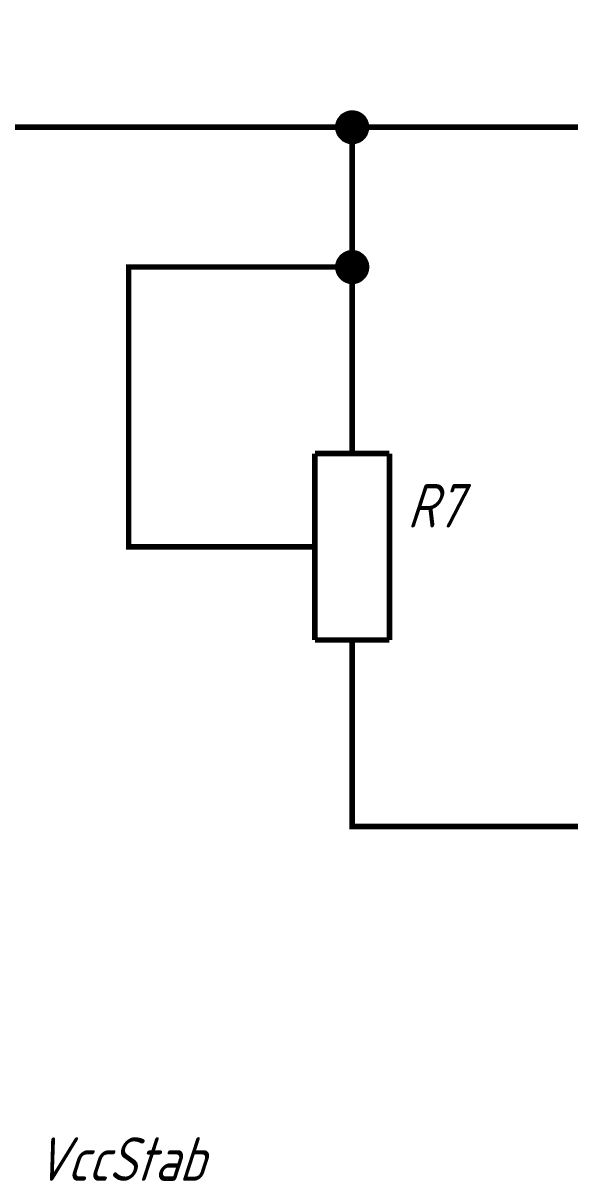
# Model space of a CAD drawing. Header units: millimetres. Extents: x 0 to 420, y 0 to 297.
# Drawn here: x 209.3 to 238.7, y 103.5 to 165.6 of the extents above; entities that cross this region are included whole.
import ezdxf

# ---------------------------------------------------------------- set-up
doc = ezdxf.new("R2010")
doc.units = ezdxf.units.MM
doc.layers.add('Sheet', color=255, linetype='Continuous')
doc.styles.add('GOST', font='', dxfattribs={"oblique": 18})
doc.styles.get('GOST').set_extended_font_data('GOST type A')

msp = doc.modelspace()

# ---------------------------------------------------------------- linework, layer by layer
at = {"layer": 'Sheet'}
for points, const_width in [([(162.53, 239.999), (152.515, 239.999), (152.515, 159.999), (226.999, 159.999), (372.485, 159.999), (372.485, 109.983), (369.993, 109.983)], 0.3), ([(226.235, 159.999), (226.235, 160.033), (226.235, 160.078), (226.246, 160.111), (226.246, 160.156), (226.257, 160.19), (226.269, 160.224), (226.28, 160.257), (226.291, 160.291), (226.314, 160.325), (226.325, 160.358), (226.347, 160.392), (226.37, 160.415), (226.392, 160.448), (226.415, 160.482), (226.437, 160.504), (226.46, 160.527), (226.482, 160.561), (226.516, 160.583), (226.549, 160.605), (226.572, 160.628), (226.606, 160.639), (226.639, 160.662), (226.673, 160.673), (226.707, 160.695), (226.74, 160.707), (226.774, 160.718), (226.808, 160.729), (226.841, 160.74), (226.886, 160.74), (226.92, 160.751), (226.965, 160.751), (226.999, 160.751)], 0.3), ([(226.235, 159.999), (226.235, 160.033), (226.235, 160.078), (226.246, 160.111), (226.246, 160.156), (226.257, 160.19), (226.269, 160.224), (226.28, 160.257), (226.291, 160.291), (226.314, 160.325), (226.325, 160.358), (226.347, 160.392), (226.37, 160.415), (226.392, 160.448), (226.415, 160.482), (226.437, 160.504), (226.46, 160.527), (226.482, 160.561), (226.516, 160.583), (226.549, 160.605), (226.572, 160.628), (226.606, 160.639), (226.639, 160.662), (226.673, 160.673), (226.707, 160.695), (226.74, 160.707), (226.774, 160.718), (226.808, 160.729), (226.841, 160.74), (226.886, 160.74), (226.92, 160.751), (226.965, 160.751), (226.999, 160.751)], 0.3), ([(226.235, 159.999), (226.235, 160.033), (226.235, 160.078), (226.246, 160.111), (226.246, 160.156), (226.257, 160.19), (226.269, 160.224), (226.28, 160.257), (226.291, 160.291), (226.314, 160.325), (226.325, 160.358), (226.347, 160.392), (226.37, 160.415), (226.392, 160.448), (226.415, 160.482), (226.437, 160.504), (226.46, 160.527), (226.482, 160.561), (226.516, 160.583), (226.549, 160.605), (226.572, 160.628), (226.606, 160.639), (226.639, 160.662), (226.673, 160.673), (226.707, 160.695), (226.74, 160.707), (226.774, 160.718), (226.808, 160.729), (226.841, 160.74), (226.886, 160.74), (226.92, 160.751), (226.965, 160.751), (226.999, 160.751)], 0.3), ([(226.235, 159.999), (226.235, 160.033), (226.235, 160.078), (226.246, 160.111), (226.246, 160.156), (226.257, 160.19), (226.269, 160.224), (226.28, 160.257), (226.291, 160.291), (226.314, 160.325), (226.325, 160.358), (226.347, 160.392), (226.37, 160.415), (226.392, 160.448), (226.415, 160.482), (226.437, 160.504), (226.46, 160.527), (226.482, 160.561), (226.516, 160.583), (226.549, 160.605), (226.572, 160.628), (226.606, 160.639), (226.639, 160.662), (226.673, 160.673), (226.707, 160.695), (226.74, 160.707), (226.774, 160.718), (226.808, 160.729), (226.841, 160.74), (226.886, 160.74), (226.92, 160.751), (226.965, 160.751), (226.999, 160.751)], 0.3), ([(226.235, 159.999), (226.235, 160.033), (226.235, 160.078), (226.246, 160.111), (226.246, 160.156), (226.257, 160.19), (226.269, 160.224), (226.28, 160.257), (226.291, 160.291), (226.314, 160.325), (226.325, 160.358), (226.347, 160.392), (226.37, 160.415), (226.392, 160.448), (226.415, 160.482), (226.437, 160.504), (226.46, 160.527), (226.482, 160.561), (226.516, 160.583), (226.549, 160.605), (226.572, 160.628), (226.606, 160.639), (226.639, 160.662), (226.673, 160.673), (226.707, 160.695), (226.74, 160.707), (226.774, 160.718), (226.808, 160.729), (226.841, 160.74), (226.886, 160.74), (226.92, 160.751), (226.965, 160.751), (226.999, 160.751)], 0.0991), ([(226.235, 159.999), (226.235, 160.033), (226.235, 160.078), (226.246, 160.111), (226.246, 160.156), (226.257, 160.19), (226.269, 160.224), (226.28, 160.257), (226.291, 160.291), (226.314, 160.325), (226.325, 160.358), (226.347, 160.392), (226.37, 160.415), (226.392, 160.448), (226.415, 160.482), (226.437, 160.504), (226.46, 160.527), (226.482, 160.561), (226.516, 160.583), (226.549, 160.605), (226.572, 160.628), (226.606, 160.639), (226.639, 160.662), (226.673, 160.673), (226.707, 160.695), (226.74, 160.707), (226.774, 160.718), (226.808, 160.729), (226.841, 160.74), (226.886, 160.74), (226.92, 160.751), (226.965, 160.751), (226.999, 160.751)], 0.0991), ([(226.235, 159.999), (226.235, 160.033), (226.235, 160.078), (226.246, 160.111), (226.246, 160.156), (226.257, 160.19), (226.269, 160.224), (226.28, 160.257), (226.291, 160.291), (226.314, 160.325), (226.325, 160.358), (226.347, 160.392), (226.37, 160.415), (226.392, 160.448), (226.415, 160.482), (226.437, 160.504), (226.46, 160.527), (226.482, 160.561), (226.516, 160.583), (226.549, 160.605), (226.572, 160.628), (226.606, 160.639), (226.639, 160.662), (226.673, 160.673), (226.707, 160.695), (226.74, 160.707), (226.774, 160.718), (226.808, 160.729), (226.841, 160.74), (226.886, 160.74), (226.92, 160.751), (226.965, 160.751), (226.999, 160.751)], 0.0991), ([(226.235, 159.999), (226.235, 160.033), (226.235, 160.078), (226.246, 160.111), (226.246, 160.156), (226.257, 160.19), (226.269, 160.224), (226.28, 160.257), (226.291, 160.291), (226.314, 160.325), (226.325, 160.358), (226.347, 160.392), (226.37, 160.415), (226.392, 160.448), (226.415, 160.482), (226.437, 160.504), (226.46, 160.527), (226.482, 160.561), (226.516, 160.583), (226.549, 160.605), (226.572, 160.628), (226.606, 160.639), (226.639, 160.662), (226.673, 160.673), (226.707, 160.695), (226.74, 160.707), (226.774, 160.718), (226.808, 160.729), (226.841, 160.74), (226.886, 160.74), (226.92, 160.751), (226.965, 160.751), (226.999, 160.751)], 0.0991), ([(226.999, 160.751), (226.999, 160.751)], 0.3), ([(226.999, 160.751), (227.043, 160.751), (227.077, 160.751), (227.111, 160.74), (227.156, 160.74), (227.189, 160.729), (227.223, 160.718), (227.268, 160.707), (227.302, 160.695), (227.335, 160.673), (227.369, 160.662), (227.391, 160.639), (227.425, 160.628), (227.459, 160.605), (227.481, 160.583), (227.515, 160.561), (227.537, 160.527), (227.56, 160.504), (227.594, 160.482), (227.616, 160.448), (227.638, 160.415), (227.65, 160.392), (227.672, 160.358), (227.683, 160.325), (227.706, 160.291), (227.717, 160.257), (227.728, 160.224), (227.74, 160.19), (227.751, 160.156), (227.751, 160.111), (227.762, 160.078), (227.762, 160.033), (227.762, 159.999)], 0.3), ([(226.999, 160.751), (226.999, 160.751)], 0.3), ([(226.999, 160.751), (227.043, 160.751), (227.077, 160.751), (227.111, 160.74), (227.156, 160.74), (227.189, 160.729), (227.223, 160.718), (227.268, 160.707), (227.302, 160.695), (227.335, 160.673), (227.369, 160.662), (227.391, 160.639), (227.425, 160.628), (227.459, 160.605), (227.481, 160.583), (227.515, 160.561), (227.537, 160.527), (227.56, 160.504), (227.594, 160.482), (227.616, 160.448), (227.638, 160.415), (227.65, 160.392), (227.672, 160.358), (227.683, 160.325), (227.706, 160.291), (227.717, 160.257), (227.728, 160.224), (227.74, 160.19), (227.751, 160.156), (227.751, 160.111), (227.762, 160.078), (227.762, 160.033), (227.762, 159.999)], 0.3), ([(226.999, 160.751), (226.999, 160.751)], 0.3), ([(226.999, 160.751), (227.043, 160.751), (227.077, 160.751), (227.111, 160.74), (227.156, 160.74), (227.189, 160.729), (227.223, 160.718), (227.268, 160.707), (227.302, 160.695), (227.335, 160.673), (227.369, 160.662), (227.391, 160.639), (227.425, 160.628), (227.459, 160.605), (227.481, 160.583), (227.515, 160.561), (227.537, 160.527), (227.56, 160.504), (227.594, 160.482), (227.616, 160.448), (227.638, 160.415), (227.65, 160.392), (227.672, 160.358), (227.683, 160.325), (227.706, 160.291), (227.717, 160.257), (227.728, 160.224), (227.74, 160.19), (227.751, 160.156), (227.751, 160.111), (227.762, 160.078), (227.762, 160.033), (227.762, 159.999)], 0.3), ([(226.999, 160.751), (226.999, 160.751)], 0.3), ([(226.999, 160.751), (227.043, 160.751), (227.077, 160.751), (227.111, 160.74), (227.156, 160.74), (227.189, 160.729), (227.223, 160.718), (227.268, 160.707), (227.302, 160.695), (227.335, 160.673), (227.369, 160.662), (227.391, 160.639), (227.425, 160.628), (227.459, 160.605), (227.481, 160.583), (227.515, 160.561), (227.537, 160.527), (227.56, 160.504), (227.594, 160.482), (227.616, 160.448), (227.638, 160.415), (227.65, 160.392), (227.672, 160.358), (227.683, 160.325), (227.706, 160.291), (227.717, 160.257), (227.728, 160.224), (227.74, 160.19), (227.751, 160.156), (227.751, 160.111), (227.762, 160.078), (227.762, 160.033), (227.762, 159.999)], 0.3), ([(226.999, 160.751), (226.999, 160.751)], 0.0991), ([(226.999, 160.751), (227.043, 160.751), (227.077, 160.751), (227.111, 160.74), (227.156, 160.74), (227.189, 160.729), (227.223, 160.718), (227.268, 160.707), (227.302, 160.695), (227.335, 160.673), (227.369, 160.662), (227.391, 160.639), (227.425, 160.628), (227.459, 160.605), (227.481, 160.583), (227.515, 160.561), (227.537, 160.527), (227.56, 160.504), (227.594, 160.482), (227.616, 160.448), (227.638, 160.415), (227.65, 160.392), (227.672, 160.358), (227.683, 160.325), (227.706, 160.291), (227.717, 160.257), (227.728, 160.224), (227.74, 160.19), (227.751, 160.156), (227.751, 160.111), (227.762, 160.078), (227.762, 160.033), (227.762, 159.999)], 0.0991), ([(226.999, 160.751), (226.999, 160.751)], 0.0991), ([(226.999, 160.751), (227.043, 160.751), (227.077, 160.751), (227.111, 160.74), (227.156, 160.74), (227.189, 160.729), (227.223, 160.718), (227.268, 160.707), (227.302, 160.695), (227.335, 160.673), (227.369, 160.662), (227.391, 160.639), (227.425, 160.628), (227.459, 160.605), (227.481, 160.583), (227.515, 160.561), (227.537, 160.527), (227.56, 160.504), (227.594, 160.482), (227.616, 160.448), (227.638, 160.415), (227.65, 160.392), (227.672, 160.358), (227.683, 160.325), (227.706, 160.291), (227.717, 160.257), (227.728, 160.224), (227.74, 160.19), (227.751, 160.156), (227.751, 160.111), (227.762, 160.078), (227.762, 160.033), (227.762, 159.999)], 0.0991), ([(226.999, 160.751), (226.999, 160.751)], 0.0991), ([(226.999, 160.751), (227.043, 160.751), (227.077, 160.751), (227.111, 160.74), (227.156, 160.74), (227.189, 160.729), (227.223, 160.718), (227.268, 160.707), (227.302, 160.695), (227.335, 160.673), (227.369, 160.662), (227.391, 160.639), (227.425, 160.628), (227.459, 160.605), (227.481, 160.583), (227.515, 160.561), (227.537, 160.527), (227.56, 160.504), (227.594, 160.482), (227.616, 160.448), (227.638, 160.415), (227.65, 160.392), (227.672, 160.358), (227.683, 160.325), (227.706, 160.291), (227.717, 160.257), (227.728, 160.224), (227.74, 160.19), (227.751, 160.156), (227.751, 160.111), (227.762, 160.078), (227.762, 160.033), (227.762, 159.999)], 0.0991), ([(226.999, 160.751), (226.999, 160.751)], 0.0991), ([(226.999, 160.751), (227.043, 160.751), (227.077, 160.751), (227.111, 160.74), (227.156, 160.74), (227.189, 160.729), (227.223, 160.718), (227.268, 160.707), (227.302, 160.695), (227.335, 160.673), (227.369, 160.662), (227.391, 160.639), (227.425, 160.628), (227.459, 160.605), (227.481, 160.583), (227.515, 160.561), (227.537, 160.527), (227.56, 160.504), (227.594, 160.482), (227.616, 160.448), (227.638, 160.415), (227.65, 160.392), (227.672, 160.358), (227.683, 160.325), (227.706, 160.291), (227.717, 160.257), (227.728, 160.224), (227.74, 160.19), (227.751, 160.156), (227.751, 160.111), (227.762, 160.078), (227.762, 160.033), (227.762, 159.999)], 0.0991), ([(226.999, 159.235), (226.965, 159.235), (226.92, 159.235), (226.886, 159.247), (226.841, 159.247), (226.808, 159.258), (226.774, 159.269), (226.74, 159.28), (226.707, 159.292), (226.673, 159.314), (226.639, 159.325), (226.606, 159.348), (226.572, 159.359), (226.549, 159.381), (226.516, 159.404), (226.482, 159.438), (226.46, 159.46), (226.437, 159.483), (226.415, 159.516), (226.392, 159.539), (226.37, 159.572), (226.347, 159.606), (226.325, 159.629), (226.314, 159.662), (226.291, 159.696), (226.28, 159.73), (226.269, 159.775), (226.257, 159.808), (226.246, 159.842), (226.246, 159.887), (226.235, 159.92), (226.235, 159.954), (226.235, 159.999)], 0.3), ([(226.235, 159.999), (226.235, 159.999)], 0.3), ([(226.999, 159.235), (226.965, 159.235), (226.92, 159.235), (226.886, 159.247), (226.841, 159.247), (226.808, 159.258), (226.774, 159.269), (226.74, 159.28), (226.707, 159.292), (226.673, 159.314), (226.639, 159.325), (226.606, 159.348), (226.572, 159.359), (226.549, 159.381), (226.516, 159.404), (226.482, 159.438), (226.46, 159.46), (226.437, 159.483), (226.415, 159.516), (226.392, 159.539), (226.37, 159.572), (226.347, 159.606), (226.325, 159.629), (226.314, 159.662), (226.291, 159.696), (226.28, 159.73), (226.269, 159.775), (226.257, 159.808), (226.246, 159.842), (226.246, 159.887), (226.235, 159.92), (226.235, 159.954), (226.235, 159.999)], 0.3), ([(226.235, 159.999), (226.235, 159.999)], 0.3), ([(226.999, 159.235), (226.965, 159.235), (226.92, 159.235), (226.886, 159.247), (226.841, 159.247), (226.808, 159.258), (226.774, 159.269), (226.74, 159.28), (226.707, 159.292), (226.673, 159.314), (226.639, 159.325), (226.606, 159.348), (226.572, 159.359), (226.549, 159.381), (226.516, 159.404), (226.482, 159.438), (226.46, 159.46), (226.437, 159.483), (226.415, 159.516), (226.392, 159.539), (226.37, 159.572), (226.347, 159.606), (226.325, 159.629), (226.314, 159.662), (226.291, 159.696), (226.28, 159.73), (226.269, 159.775), (226.257, 159.808), (226.246, 159.842), (226.246, 159.887), (226.235, 159.92), (226.235, 159.954), (226.235, 159.999)], 0.3), ([(226.235, 159.999), (226.235, 159.999)], 0.3), ([(226.999, 159.235), (226.965, 159.235), (226.92, 159.235), (226.886, 159.247), (226.841, 159.247), (226.808, 159.258), (226.774, 159.269), (226.74, 159.28), (226.707, 159.292), (226.673, 159.314), (226.639, 159.325), (226.606, 159.348), (226.572, 159.359), (226.549, 159.381), (226.516, 159.404), (226.482, 159.438), (226.46, 159.46), (226.437, 159.483), (226.415, 159.516), (226.392, 159.539), (226.37, 159.572), (226.347, 159.606), (226.325, 159.629), (226.314, 159.662), (226.291, 159.696), (226.28, 159.73), (226.269, 159.775), (226.257, 159.808), (226.246, 159.842), (226.246, 159.887), (226.235, 159.92), (226.235, 159.954), (226.235, 159.999)], 0.3), ([(226.235, 159.999), (226.235, 159.999)], 0.3), ([(226.999, 159.235), (226.965, 159.235), (226.92, 159.235), (226.886, 159.247), (226.841, 159.247), (226.808, 159.258), (226.774, 159.269), (226.74, 159.28), (226.707, 159.292), (226.673, 159.314), (226.639, 159.325), (226.606, 159.348), (226.572, 159.359), (226.549, 159.381), (226.516, 159.404), (226.482, 159.438), (226.46, 159.46), (226.437, 159.483), (226.415, 159.516), (226.392, 159.539), (226.37, 159.572), (226.347, 159.606), (226.325, 159.629), (226.314, 159.662), (226.291, 159.696), (226.28, 159.73), (226.269, 159.775), (226.257, 159.808), (226.246, 159.842), (226.246, 159.887), (226.235, 159.92), (226.235, 159.954), (226.235, 159.999)], 0.0991), ([(226.235, 159.999), (226.235, 159.999)], 0.0991), ([(226.999, 159.235), (226.965, 159.235), (226.92, 159.235), (226.886, 159.247), (226.841, 159.247), (226.808, 159.258), (226.774, 159.269), (226.74, 159.28), (226.707, 159.292), (226.673, 159.314), (226.639, 159.325), (226.606, 159.348), (226.572, 159.359), (226.549, 159.381), (226.516, 159.404), (226.482, 159.438), (226.46, 159.46), (226.437, 159.483), (226.415, 159.516), (226.392, 159.539), (226.37, 159.572), (226.347, 159.606), (226.325, 159.629), (226.314, 159.662), (226.291, 159.696), (226.28, 159.73), (226.269, 159.775), (226.257, 159.808), (226.246, 159.842), (226.246, 159.887), (226.235, 159.92), (226.235, 159.954), (226.235, 159.999)], 0.0991), ([(226.235, 159.999), (226.235, 159.999)], 0.0991), ([(226.999, 159.235), (226.965, 159.235), (226.92, 159.235), (226.886, 159.247), (226.841, 159.247), (226.808, 159.258), (226.774, 159.269), (226.74, 159.28), (226.707, 159.292), (226.673, 159.314), (226.639, 159.325), (226.606, 159.348), (226.572, 159.359), (226.549, 159.381), (226.516, 159.404), (226.482, 159.438), (226.46, 159.46), (226.437, 159.483), (226.415, 159.516), (226.392, 159.539), (226.37, 159.572), (226.347, 159.606), (226.325, 159.629), (226.314, 159.662), (226.291, 159.696), (226.28, 159.73), (226.269, 159.775), (226.257, 159.808), (226.246, 159.842), (226.246, 159.887), (226.235, 159.92), (226.235, 159.954), (226.235, 159.999)], 0.0991), ([(226.235, 159.999), (226.235, 159.999)], 0.0991), ([(226.999, 159.235), (226.965, 159.235), (226.92, 159.235), (226.886, 159.247), (226.841, 159.247), (226.808, 159.258), (226.774, 159.269), (226.74, 159.28), (226.707, 159.292), (226.673, 159.314), (226.639, 159.325), (226.606, 159.348), (226.572, 159.359), (226.549, 159.381), (226.516, 159.404), (226.482, 159.438), (226.46, 159.46), (226.437, 159.483), (226.415, 159.516), (226.392, 159.539), (226.37, 159.572), (226.347, 159.606), (226.325, 159.629), (226.314, 159.662), (226.291, 159.696), (226.28, 159.73), (226.269, 159.775), (226.257, 159.808), (226.246, 159.842), (226.246, 159.887), (226.235, 159.92), (226.235, 159.954), (226.235, 159.999)], 0.0991), ([(226.235, 159.999), (226.235, 159.999)], 0.0991), ([(227.762, 159.999), (227.762, 159.954), (227.762, 159.92), (227.751, 159.887), (227.751, 159.842), (227.74, 159.808), (227.728, 159.775), (227.717, 159.73), (227.706, 159.696), (227.683, 159.662), (227.672, 159.629), (227.65, 159.606), (227.638, 159.572), (227.616, 159.539), (227.594, 159.516), (227.56, 159.483), (227.537, 159.46), (227.515, 159.438), (227.481, 159.404), (227.459, 159.381), (227.425, 159.359), (227.391, 159.348), (227.369, 159.325), (227.335, 159.314), (227.302, 159.292), (227.268, 159.28), (227.223, 159.269), (227.189, 159.258), (227.156, 159.247), (227.111, 159.247), (227.077, 159.235), (227.043, 159.235), (226.999, 159.235)], 0.3), ([(226.999, 147.489), (226.999, 152.498), (226.999, 159.999)], 0.3), ([(227.762, 159.999), (227.762, 159.954), (227.762, 159.92), (227.751, 159.887), (227.751, 159.842), (227.74, 159.808), (227.728, 159.775), (227.717, 159.73), (227.706, 159.696), (227.683, 159.662), (227.672, 159.629), (227.65, 159.606), (227.638, 159.572), (227.616, 159.539), (227.594, 159.516), (227.56, 159.483), (227.537, 159.46), (227.515, 159.438), (227.481, 159.404), (227.459, 159.381), (227.425, 159.359), (227.391, 159.348), (227.369, 159.325), (227.335, 159.314), (227.302, 159.292), (227.268, 159.28), (227.223, 159.269), (227.189, 159.258), (227.156, 159.247), (227.111, 159.247), (227.077, 159.235), (227.043, 159.235), (226.999, 159.235)], 0.3), ([(227.762, 159.999), (227.762, 159.954), (227.762, 159.92), (227.751, 159.887), (227.751, 159.842), (227.74, 159.808), (227.728, 159.775), (227.717, 159.73), (227.706, 159.696), (227.683, 159.662), (227.672, 159.629), (227.65, 159.606), (227.638, 159.572), (227.616, 159.539), (227.594, 159.516), (227.56, 159.483), (227.537, 159.46), (227.515, 159.438), (227.481, 159.404), (227.459, 159.381), (227.425, 159.359), (227.391, 159.348), (227.369, 159.325), (227.335, 159.314), (227.302, 159.292), (227.268, 159.28), (227.223, 159.269), (227.189, 159.258), (227.156, 159.247), (227.111, 159.247), (227.077, 159.235), (227.043, 159.235), (226.999, 159.235)], 0.3), ([(227.762, 159.999), (227.762, 159.954), (227.762, 159.92), (227.751, 159.887), (227.751, 159.842), (227.74, 159.808), (227.728, 159.775), (227.717, 159.73), (227.706, 159.696), (227.683, 159.662), (227.672, 159.629), (227.65, 159.606), (227.638, 159.572), (227.616, 159.539), (227.594, 159.516), (227.56, 159.483), (227.537, 159.46), (227.515, 159.438), (227.481, 159.404), (227.459, 159.381), (227.425, 159.359), (227.391, 159.348), (227.369, 159.325), (227.335, 159.314), (227.302, 159.292), (227.268, 159.28), (227.223, 159.269), (227.189, 159.258), (227.156, 159.247), (227.111, 159.247), (227.077, 159.235), (227.043, 159.235), (226.999, 159.235)], 0.3), ([(227.762, 159.999), (227.762, 159.954), (227.762, 159.92), (227.751, 159.887), (227.751, 159.842), (227.74, 159.808), (227.728, 159.775), (227.717, 159.73), (227.706, 159.696), (227.683, 159.662), (227.672, 159.629), (227.65, 159.606), (227.638, 159.572), (227.616, 159.539), (227.594, 159.516), (227.56, 159.483), (227.537, 159.46), (227.515, 159.438), (227.481, 159.404), (227.459, 159.381), (227.425, 159.359), (227.391, 159.348), (227.369, 159.325), (227.335, 159.314), (227.302, 159.292), (227.268, 159.28), (227.223, 159.269), (227.189, 159.258), (227.156, 159.247), (227.111, 159.247), (227.077, 159.235), (227.043, 159.235), (226.999, 159.235)], 0.0991), ([(227.762, 159.999), (227.762, 159.954), (227.762, 159.92), (227.751, 159.887), (227.751, 159.842), (227.74, 159.808), (227.728, 159.775), (227.717, 159.73), (227.706, 159.696), (227.683, 159.662), (227.672, 159.629), (227.65, 159.606), (227.638, 159.572), (227.616, 159.539), (227.594, 159.516), (227.56, 159.483), (227.537, 159.46), (227.515, 159.438), (227.481, 159.404), (227.459, 159.381), (227.425, 159.359), (227.391, 159.348), (227.369, 159.325), (227.335, 159.314), (227.302, 159.292), (227.268, 159.28), (227.223, 159.269), (227.189, 159.258), (227.156, 159.247), (227.111, 159.247), (227.077, 159.235), (227.043, 159.235), (226.999, 159.235)], 0.0991), ([(227.762, 159.999), (227.762, 159.954), (227.762, 159.92), (227.751, 159.887), (227.751, 159.842), (227.74, 159.808), (227.728, 159.775), (227.717, 159.73), (227.706, 159.696), (227.683, 159.662), (227.672, 159.629), (227.65, 159.606), (227.638, 159.572), (227.616, 159.539), (227.594, 159.516), (227.56, 159.483), (227.537, 159.46), (227.515, 159.438), (227.481, 159.404), (227.459, 159.381), (227.425, 159.359), (227.391, 159.348), (227.369, 159.325), (227.335, 159.314), (227.302, 159.292), (227.268, 159.28), (227.223, 159.269), (227.189, 159.258), (227.156, 159.247), (227.111, 159.247), (227.077, 159.235), (227.043, 159.235), (226.999, 159.235)], 0.0991), ([(227.762, 159.999), (227.762, 159.954), (227.762, 159.92), (227.751, 159.887), (227.751, 159.842), (227.74, 159.808), (227.728, 159.775), (227.717, 159.73), (227.706, 159.696), (227.683, 159.662), (227.672, 159.629), (227.65, 159.606), (227.638, 159.572), (227.616, 159.539), (227.594, 159.516), (227.56, 159.483), (227.537, 159.46), (227.515, 159.438), (227.481, 159.404), (227.459, 159.381), (227.425, 159.359), (227.391, 159.348), (227.369, 159.325), (227.335, 159.314), (227.302, 159.292), (227.268, 159.28), (227.223, 159.269), (227.189, 159.258), (227.156, 159.247), (227.111, 159.247), (227.077, 159.235), (227.043, 159.235), (226.999, 159.235)], 0.0991), ([(227.762, 159.999), (227.762, 159.999), (227.762, 159.999), (227.762, 159.999), (227.762, 159.999), (227.762, 159.999), (227.762, 159.999), (227.762, 159.999), (227.762, 159.999), (227.762, 159.999), (227.762, 159.999), (227.762, 159.999), (227.762, 159.999), (227.762, 159.999), (227.762, 159.999), (227.762, 159.999), (227.762, 159.999), (227.762, 159.999), (227.762, 159.999), (227.762, 159.999), (227.762, 159.999), (227.762, 159.999), (227.762, 159.999), (227.762, 159.999), (227.762, 159.999), (227.762, 159.999), (227.762, 159.999), (227.762, 159.999), (227.762, 159.999), (227.762, 159.999), (227.762, 159.999), (227.762, 159.999), (227.762, 159.999)], 0.3), ([(227.762, 159.999), (227.762, 159.999)], 0.3), ([(227.762, 159.999), (227.762, 159.999), (227.762, 159.999), (227.762, 159.999), (227.762, 159.999), (227.762, 159.999), (227.762, 159.999), (227.762, 159.999), (227.762, 159.999), (227.762, 159.999), (227.762, 159.999), (227.762, 159.999), (227.762, 159.999), (227.762, 159.999), (227.762, 159.999), (227.762, 159.999), (227.762, 159.999), (227.762, 159.999), (227.762, 159.999), (227.762, 159.999), (227.762, 159.999), (227.762, 159.999), (227.762, 159.999), (227.762, 159.999), (227.762, 159.999), (227.762, 159.999), (227.762, 159.999), (227.762, 159.999), (227.762, 159.999), (227.762, 159.999), (227.762, 159.999), (227.762, 159.999), (227.762, 159.999)], 0.3), ([(227.762, 159.999), (227.762, 159.999)], 0.3), ([(227.762, 159.999), (227.762, 159.999), (227.762, 159.999), (227.762, 159.999), (227.762, 159.999), (227.762, 159.999), (227.762, 159.999), (227.762, 159.999), (227.762, 159.999), (227.762, 159.999), (227.762, 159.999), (227.762, 159.999), (227.762, 159.999), (227.762, 159.999), (227.762, 159.999), (227.762, 159.999), (227.762, 159.999), (227.762, 159.999), (227.762, 159.999), (227.762, 159.999), (227.762, 159.999), (227.762, 159.999), (227.762, 159.999), (227.762, 159.999), (227.762, 159.999), (227.762, 159.999), (227.762, 159.999), (227.762, 159.999), (227.762, 159.999), (227.762, 159.999), (227.762, 159.999), (227.762, 159.999), (227.762, 159.999)], 0.3), ([(227.762, 159.999), (227.762, 159.999)], 0.3), ([(227.762, 159.999), (227.762, 159.999), (227.762, 159.999), (227.762, 159.999), (227.762, 159.999), (227.762, 159.999), (227.762, 159.999), (227.762, 159.999), (227.762, 159.999), (227.762, 159.999), (227.762, 159.999), (227.762, 159.999), (227.762, 159.999), (227.762, 159.999), (227.762, 159.999), (227.762, 159.999), (227.762, 159.999), (227.762, 159.999), (227.762, 159.999), (227.762, 159.999), (227.762, 159.999), (227.762, 159.999), (227.762, 159.999), (227.762, 159.999), (227.762, 159.999), (227.762, 159.999), (227.762, 159.999), (227.762, 159.999), (227.762, 159.999), (227.762, 159.999), (227.762, 159.999), (227.762, 159.999), (227.762, 159.999)], 0.3), ([(227.762, 159.999), (227.762, 159.999)], 0.3), ([(227.762, 159.999), (227.762, 159.999), (227.762, 159.999), (227.762, 159.999), (227.762, 159.999), (227.762, 159.999), (227.762, 159.999), (227.762, 159.999), (227.762, 159.999), (227.762, 159.999), (227.762, 159.999), (227.762, 159.999), (227.762, 159.999), (227.762, 159.999), (227.762, 159.999), (227.762, 159.999), (227.762, 159.999), (227.762, 159.999), (227.762, 159.999), (227.762, 159.999), (227.762, 159.999), (227.762, 159.999), (227.762, 159.999), (227.762, 159.999), (227.762, 159.999), (227.762, 159.999), (227.762, 159.999), (227.762, 159.999), (227.762, 159.999), (227.762, 159.999), (227.762, 159.999), (227.762, 159.999), (227.762, 159.999)], 0.0991), ([(227.762, 159.999), (227.762, 159.999)], 0.0991), ([(227.762, 159.999), (227.762, 159.999), (227.762, 159.999), (227.762, 159.999), (227.762, 159.999), (227.762, 159.999), (227.762, 159.999), (227.762, 159.999), (227.762, 159.999), (227.762, 159.999), (227.762, 159.999), (227.762, 159.999), (227.762, 159.999), (227.762, 159.999), (227.762, 159.999), (227.762, 159.999), (227.762, 159.999), (227.762, 159.999), (227.762, 159.999), (227.762, 159.999), (227.762, 159.999), (227.762, 159.999), (227.762, 159.999), (227.762, 159.999), (227.762, 159.999), (227.762, 159.999), (227.762, 159.999), (227.762, 159.999), (227.762, 159.999), (227.762, 159.999), (227.762, 159.999), (227.762, 159.999), (227.762, 159.999)], 0.0991), ([(227.762, 159.999), (227.762, 159.999)], 0.0991), ([(227.762, 159.999), (227.762, 159.999), (227.762, 159.999), (227.762, 159.999), (227.762, 159.999), (227.762, 159.999), (227.762, 159.999), (227.762, 159.999), (227.762, 159.999), (227.762, 159.999), (227.762, 159.999), (227.762, 159.999), (227.762, 159.999), (227.762, 159.999), (227.762, 159.999), (227.762, 159.999), (227.762, 159.999), (227.762, 159.999), (227.762, 159.999), (227.762, 159.999), (227.762, 159.999), (227.762, 159.999), (227.762, 159.999), (227.762, 159.999), (227.762, 159.999), (227.762, 159.999), (227.762, 159.999), (227.762, 159.999), (227.762, 159.999), (227.762, 159.999), (227.762, 159.999), (227.762, 159.999), (227.762, 159.999)], 0.0991), ([(227.762, 159.999), (227.762, 159.999)], 0.0991), ([(227.762, 159.999), (227.762, 159.999), (227.762, 159.999), (227.762, 159.999), (227.762, 159.999), (227.762, 159.999), (227.762, 159.999), (227.762, 159.999), (227.762, 159.999), (227.762, 159.999), (227.762, 159.999), (227.762, 159.999), (227.762, 159.999), (227.762, 159.999), (227.762, 159.999), (227.762, 159.999), (227.762, 159.999), (227.762, 159.999), (227.762, 159.999), (227.762, 159.999), (227.762, 159.999), (227.762, 159.999), (227.762, 159.999), (227.762, 159.999), (227.762, 159.999), (227.762, 159.999), (227.762, 159.999), (227.762, 159.999), (227.762, 159.999), (227.762, 159.999), (227.762, 159.999), (227.762, 159.999), (227.762, 159.999)], 0.0991), ([(227.762, 159.999), (227.762, 159.999)], 0.0991), ([(226.235, 152.498), (226.235, 152.531), (226.235, 152.576), (226.246, 152.61), (226.246, 152.655), (226.257, 152.689), (226.269, 152.722), (226.28, 152.756), (226.291, 152.79), (226.314, 152.823), (226.325, 152.857), (226.347, 152.891), (226.37, 152.924), (226.392, 152.947), (226.415, 152.981), (226.437, 153.014), (226.46, 153.037), (226.482, 153.059), (226.516, 153.082), (226.549, 153.104), (226.572, 153.127), (226.606, 153.149), (226.639, 153.172), (226.673, 153.183), (226.707, 153.205), (226.74, 153.216), (226.774, 153.228), (226.808, 153.239), (226.841, 153.25), (226.886, 153.25), (226.92, 153.261), (226.965, 153.261), (226.999, 153.261)], 0.3), ([(226.235, 152.498), (226.235, 152.531), (226.235, 152.576), (226.246, 152.61), (226.246, 152.655), (226.257, 152.689), (226.269, 152.722), (226.28, 152.756), (226.291, 152.79), (226.314, 152.823), (226.325, 152.857), (226.347, 152.891), (226.37, 152.924), (226.392, 152.947), (226.415, 152.981), (226.437, 153.014), (226.46, 153.037), (226.482, 153.059), (226.516, 153.082), (226.549, 153.104), (226.572, 153.127), (226.606, 153.149), (226.639, 153.172), (226.673, 153.183), (226.707, 153.205), (226.74, 153.216), (226.774, 153.228), (226.808, 153.239), (226.841, 153.25), (226.886, 153.25), (226.92, 153.261), (226.965, 153.261), (226.999, 153.261)], 0.3), ([(226.235, 152.498), (226.235, 152.531), (226.235, 152.576), (226.246, 152.61), (226.246, 152.655), (226.257, 152.689), (226.269, 152.722), (226.28, 152.756), (226.291, 152.79), (226.314, 152.823), (226.325, 152.857), (226.347, 152.891), (226.37, 152.924), (226.392, 152.947), (226.415, 152.981), (226.437, 153.014), (226.46, 153.037), (226.482, 153.059), (226.516, 153.082), (226.549, 153.104), (226.572, 153.127), (226.606, 153.149), (226.639, 153.172), (226.673, 153.183), (226.707, 153.205), (226.74, 153.216), (226.774, 153.228), (226.808, 153.239), (226.841, 153.25), (226.886, 153.25), (226.92, 153.261), (226.965, 153.261), (226.999, 153.261)], 0.3), ([(226.235, 152.498), (226.235, 152.531), (226.235, 152.576), (226.246, 152.61), (226.246, 152.655), (226.257, 152.689), (226.269, 152.722), (226.28, 152.756), (226.291, 152.79), (226.314, 152.823), (226.325, 152.857), (226.347, 152.891), (226.37, 152.924), (226.392, 152.947), (226.415, 152.981), (226.437, 153.014), (226.46, 153.037), (226.482, 153.059), (226.516, 153.082), (226.549, 153.104), (226.572, 153.127), (226.606, 153.149), (226.639, 153.172), (226.673, 153.183), (226.707, 153.205), (226.74, 153.216), (226.774, 153.228), (226.808, 153.239), (226.841, 153.25), (226.886, 153.25), (226.92, 153.261), (226.965, 153.261), (226.999, 153.261)], 0.3), ([(226.999, 153.261), (226.999, 153.261)], 0.3), ([(226.999, 153.261), (227.043, 153.261), (227.077, 153.261), (227.111, 153.25), (227.156, 153.25), (227.189, 153.239), (227.223, 153.228), (227.268, 153.216), (227.302, 153.205), (227.335, 153.183), (227.369, 153.172), (227.391, 153.149), (227.425, 153.127), (227.459, 153.104), (227.481, 153.082), (227.515, 153.059), (227.537, 153.037), (227.56, 153.014), (227.594, 152.981), (227.616, 152.947), (227.638, 152.924), (227.65, 152.891), (227.672, 152.857), (227.683, 152.823), (227.706, 152.79), (227.717, 152.756), (227.728, 152.722), (227.74, 152.689), (227.751, 152.655), (227.751, 152.61), (227.762, 152.576), (227.762, 152.531), (227.762, 152.498)], 0.3), ([(226.999, 153.261), (226.999, 153.261)], 0.3), ([(226.999, 153.261), (227.043, 153.261), (227.077, 153.261), (227.111, 153.25), (227.156, 153.25), (227.189, 153.239), (227.223, 153.228), (227.268, 153.216), (227.302, 153.205), (227.335, 153.183), (227.369, 153.172), (227.391, 153.149), (227.425, 153.127), (227.459, 153.104), (227.481, 153.082), (227.515, 153.059), (227.537, 153.037), (227.56, 153.014), (227.594, 152.981), (227.616, 152.947), (227.638, 152.924), (227.65, 152.891), (227.672, 152.857), (227.683, 152.823), (227.706, 152.79), (227.717, 152.756), (227.728, 152.722), (227.74, 152.689), (227.751, 152.655), (227.751, 152.61), (227.762, 152.576), (227.762, 152.531), (227.762, 152.498)], 0.3), ([(226.999, 153.261), (226.999, 153.261)], 0.3), ([(226.999, 153.261), (227.043, 153.261), (227.077, 153.261), (227.111, 153.25), (227.156, 153.25), (227.189, 153.239), (227.223, 153.228), (227.268, 153.216), (227.302, 153.205), (227.335, 153.183), (227.369, 153.172), (227.391, 153.149), (227.425, 153.127), (227.459, 153.104), (227.481, 153.082), (227.515, 153.059), (227.537, 153.037), (227.56, 153.014), (227.594, 152.981), (227.616, 152.947), (227.638, 152.924), (227.65, 152.891), (227.672, 152.857), (227.683, 152.823), (227.706, 152.79), (227.717, 152.756), (227.728, 152.722), (227.74, 152.689), (227.751, 152.655), (227.751, 152.61), (227.762, 152.576), (227.762, 152.531), (227.762, 152.498)], 0.3), ([(226.999, 153.261), (226.999, 153.261)], 0.3), ([(226.999, 153.261), (227.043, 153.261), (227.077, 153.261), (227.111, 153.25), (227.156, 153.25), (227.189, 153.239), (227.223, 153.228), (227.268, 153.216), (227.302, 153.205), (227.335, 153.183), (227.369, 153.172), (227.391, 153.149), (227.425, 153.127), (227.459, 153.104), (227.481, 153.082), (227.515, 153.059), (227.537, 153.037), (227.56, 153.014), (227.594, 152.981), (227.616, 152.947), (227.638, 152.924), (227.65, 152.891), (227.672, 152.857), (227.683, 152.823), (227.706, 152.79), (227.717, 152.756), (227.728, 152.722), (227.74, 152.689), (227.751, 152.655), (227.751, 152.61), (227.762, 152.576), (227.762, 152.531), (227.762, 152.498)], 0.3), ([(226.235, 152.498), (226.235, 152.531), (226.235, 152.576), (226.246, 152.61), (226.246, 152.655), (226.257, 152.689), (226.269, 152.722), (226.28, 152.756), (226.291, 152.79), (226.314, 152.823), (226.325, 152.857), (226.347, 152.891), (226.37, 152.924), (226.392, 152.947), (226.415, 152.981), (226.437, 153.014), (226.46, 153.037), (226.482, 153.059), (226.516, 153.082), (226.549, 153.104), (226.572, 153.127), (226.606, 153.149), (226.639, 153.172), (226.673, 153.183), (226.707, 153.205), (226.74, 153.216), (226.774, 153.228), (226.808, 153.239), (226.841, 153.25), (226.886, 153.25), (226.92, 153.261), (226.965, 153.261), (226.999, 153.261)], 0.0991), ([(226.235, 152.498), (226.235, 152.531), (226.235, 152.576), (226.246, 152.61), (226.246, 152.655), (226.257, 152.689), (226.269, 152.722), (226.28, 152.756), (226.291, 152.79), (226.314, 152.823), (226.325, 152.857), (226.347, 152.891), (226.37, 152.924), (226.392, 152.947), (226.415, 152.981), (226.437, 153.014), (226.46, 153.037), (226.482, 153.059), (226.516, 153.082), (226.549, 153.104), (226.572, 153.127), (226.606, 153.149), (226.639, 153.172), (226.673, 153.183), (226.707, 153.205), (226.74, 153.216), (226.774, 153.228), (226.808, 153.239), (226.841, 153.25), (226.886, 153.25), (226.92, 153.261), (226.965, 153.261), (226.999, 153.261)], 0.0991), ([(226.235, 152.498), (226.235, 152.531), (226.235, 152.576), (226.246, 152.61), (226.246, 152.655), (226.257, 152.689), (226.269, 152.722), (226.28, 152.756), (226.291, 152.79), (226.314, 152.823), (226.325, 152.857), (226.347, 152.891), (226.37, 152.924), (226.392, 152.947), (226.415, 152.981), (226.437, 153.014), (226.46, 153.037), (226.482, 153.059), (226.516, 153.082), (226.549, 153.104), (226.572, 153.127), (226.606, 153.149), (226.639, 153.172), (226.673, 153.183), (226.707, 153.205), (226.74, 153.216), (226.774, 153.228), (226.808, 153.239), (226.841, 153.25), (226.886, 153.25), (226.92, 153.261), (226.965, 153.261), (226.999, 153.261)], 0.0991), ([(226.235, 152.498), (226.235, 152.531), (226.235, 152.576), (226.246, 152.61), (226.246, 152.655), (226.257, 152.689), (226.269, 152.722), (226.28, 152.756), (226.291, 152.79), (226.314, 152.823), (226.325, 152.857), (226.347, 152.891), (226.37, 152.924), (226.392, 152.947), (226.415, 152.981), (226.437, 153.014), (226.46, 153.037), (226.482, 153.059), (226.516, 153.082), (226.549, 153.104), (226.572, 153.127), (226.606, 153.149), (226.639, 153.172), (226.673, 153.183), (226.707, 153.205), (226.74, 153.216), (226.774, 153.228), (226.808, 153.239), (226.841, 153.25), (226.886, 153.25), (226.92, 153.261), (226.965, 153.261), (226.999, 153.261)], 0.0991), ([(226.999, 153.261), (226.999, 153.261)], 0.0991), ([(226.999, 153.261), (227.043, 153.261), (227.077, 153.261), (227.111, 153.25), (227.156, 153.25), (227.189, 153.239), (227.223, 153.228), (227.268, 153.216), (227.302, 153.205), (227.335, 153.183), (227.369, 153.172), (227.391, 153.149), (227.425, 153.127), (227.459, 153.104), (227.481, 153.082), (227.515, 153.059), (227.537, 153.037), (227.56, 153.014), (227.594, 152.981), (227.616, 152.947), (227.638, 152.924), (227.65, 152.891), (227.672, 152.857), (227.683, 152.823), (227.706, 152.79), (227.717, 152.756), (227.728, 152.722), (227.74, 152.689), (227.751, 152.655), (227.751, 152.61), (227.762, 152.576), (227.762, 152.531), (227.762, 152.498)], 0.0991), ([(226.999, 153.261), (226.999, 153.261)], 0.0991), ([(226.999, 153.261), (227.043, 153.261), (227.077, 153.261), (227.111, 153.25), (227.156, 153.25), (227.189, 153.239), (227.223, 153.228), (227.268, 153.216), (227.302, 153.205), (227.335, 153.183), (227.369, 153.172), (227.391, 153.149), (227.425, 153.127), (227.459, 153.104), (227.481, 153.082), (227.515, 153.059), (227.537, 153.037), (227.56, 153.014), (227.594, 152.981), (227.616, 152.947), (227.638, 152.924), (227.65, 152.891), (227.672, 152.857), (227.683, 152.823), (227.706, 152.79), (227.717, 152.756), (227.728, 152.722), (227.74, 152.689), (227.751, 152.655), (227.751, 152.61), (227.762, 152.576), (227.762, 152.531), (227.762, 152.498)], 0.0991), ([(226.999, 153.261), (226.999, 153.261)], 0.0991), ([(226.999, 153.261), (227.043, 153.261), (227.077, 153.261), (227.111, 153.25), (227.156, 153.25), (227.189, 153.239), (227.223, 153.228), (227.268, 153.216), (227.302, 153.205), (227.335, 153.183), (227.369, 153.172), (227.391, 153.149), (227.425, 153.127), (227.459, 153.104), (227.481, 153.082), (227.515, 153.059), (227.537, 153.037), (227.56, 153.014), (227.594, 152.981), (227.616, 152.947), (227.638, 152.924), (227.65, 152.891), (227.672, 152.857), (227.683, 152.823), (227.706, 152.79), (227.717, 152.756), (227.728, 152.722), (227.74, 152.689), (227.751, 152.655), (227.751, 152.61), (227.762, 152.576), (227.762, 152.531), (227.762, 152.498)], 0.0991), ([(226.999, 153.261), (226.999, 153.261)], 0.0991), ([(226.999, 153.261), (227.043, 153.261), (227.077, 153.261), (227.111, 153.25), (227.156, 153.25), (227.189, 153.239), (227.223, 153.228), (227.268, 153.216), (227.302, 153.205), (227.335, 153.183), (227.369, 153.172), (227.391, 153.149), (227.425, 153.127), (227.459, 153.104), (227.481, 153.082), (227.515, 153.059), (227.537, 153.037), (227.56, 153.014), (227.594, 152.981), (227.616, 152.947), (227.638, 152.924), (227.65, 152.891), (227.672, 152.857), (227.683, 152.823), (227.706, 152.79), (227.717, 152.756), (227.728, 152.722), (227.74, 152.689), (227.751, 152.655), (227.751, 152.61), (227.762, 152.576), (227.762, 152.531), (227.762, 152.498)], 0.0991), ([(220.004, 137.495), (215.007, 137.495), (215.007, 152.498), (226.999, 152.498)], 0.3), ([(226.999, 151.734), (226.965, 151.734), (226.92, 151.734), (226.886, 151.745), (226.841, 151.745), (226.808, 151.757), (226.774, 151.768), (226.74, 151.779), (226.707, 151.79), (226.673, 151.813), (226.639, 151.824), (226.606, 151.846), (226.572, 151.858), (226.549, 151.88), (226.516, 151.903), (226.482, 151.936), (226.46, 151.959), (226.437, 151.981), (226.415, 152.015), (226.392, 152.037), (226.37, 152.071), (226.347, 152.105), (226.325, 152.127), (226.314, 152.161), (226.291, 152.195), (226.28, 152.228), (226.269, 152.273), (226.257, 152.307), (226.246, 152.341), (226.246, 152.385), (226.235, 152.419), (226.235, 152.453), (226.235, 152.498)], 0.3), ([(226.235, 152.498), (226.235, 152.498)], 0.3), ([(226.999, 151.734), (226.965, 151.734), (226.92, 151.734), (226.886, 151.745), (226.841, 151.745), (226.808, 151.757), (226.774, 151.768), (226.74, 151.779), (226.707, 151.79), (226.673, 151.813), (226.639, 151.824), (226.606, 151.846), (226.572, 151.858), (226.549, 151.88), (226.516, 151.903), (226.482, 151.936), (226.46, 151.959), (226.437, 151.981), (226.415, 152.015), (226.392, 152.037), (226.37, 152.071), (226.347, 152.105), (226.325, 152.127), (226.314, 152.161), (226.291, 152.195), (226.28, 152.228), (226.269, 152.273), (226.257, 152.307), (226.246, 152.341), (226.246, 152.385), (226.235, 152.419), (226.235, 152.453), (226.235, 152.498)], 0.3), ([(226.235, 152.498), (226.235, 152.498)], 0.3), ([(226.999, 151.734), (226.965, 151.734), (226.92, 151.734), (226.886, 151.745), (226.841, 151.745), (226.808, 151.757), (226.774, 151.768), (226.74, 151.779), (226.707, 151.79), (226.673, 151.813), (226.639, 151.824), (226.606, 151.846), (226.572, 151.858), (226.549, 151.88), (226.516, 151.903), (226.482, 151.936), (226.46, 151.959), (226.437, 151.981), (226.415, 152.015), (226.392, 152.037), (226.37, 152.071), (226.347, 152.105), (226.325, 152.127), (226.314, 152.161), (226.291, 152.195), (226.28, 152.228), (226.269, 152.273), (226.257, 152.307), (226.246, 152.341), (226.246, 152.385), (226.235, 152.419), (226.235, 152.453), (226.235, 152.498)], 0.3), ([(226.235, 152.498), (226.235, 152.498)], 0.3), ([(226.999, 151.734), (226.965, 151.734), (226.92, 151.734), (226.886, 151.745), (226.841, 151.745), (226.808, 151.757), (226.774, 151.768), (226.74, 151.779), (226.707, 151.79), (226.673, 151.813), (226.639, 151.824), (226.606, 151.846), (226.572, 151.858), (226.549, 151.88), (226.516, 151.903), (226.482, 151.936), (226.46, 151.959), (226.437, 151.981), (226.415, 152.015), (226.392, 152.037), (226.37, 152.071), (226.347, 152.105), (226.325, 152.127), (226.314, 152.161), (226.291, 152.195), (226.28, 152.228), (226.269, 152.273), (226.257, 152.307), (226.246, 152.341), (226.246, 152.385), (226.235, 152.419), (226.235, 152.453), (226.235, 152.498)], 0.3), ([(226.235, 152.498), (226.235, 152.498)], 0.3), ([(226.999, 151.734), (226.965, 151.734), (226.92, 151.734), (226.886, 151.745), (226.841, 151.745), (226.808, 151.757), (226.774, 151.768), (226.74, 151.779), (226.707, 151.79), (226.673, 151.813), (226.639, 151.824), (226.606, 151.846), (226.572, 151.858), (226.549, 151.88), (226.516, 151.903), (226.482, 151.936), (226.46, 151.959), (226.437, 151.981), (226.415, 152.015), (226.392, 152.037), (226.37, 152.071), (226.347, 152.105), (226.325, 152.127), (226.314, 152.161), (226.291, 152.195), (226.28, 152.228), (226.269, 152.273), (226.257, 152.307), (226.246, 152.341), (226.246, 152.385), (226.235, 152.419), (226.235, 152.453), (226.235, 152.498)], 0.0991), ([(226.235, 152.498), (226.235, 152.498)], 0.0991), ([(226.999, 151.734), (226.965, 151.734), (226.92, 151.734), (226.886, 151.745), (226.841, 151.745), (226.808, 151.757), (226.774, 151.768), (226.74, 151.779), (226.707, 151.79), (226.673, 151.813), (226.639, 151.824), (226.606, 151.846), (226.572, 151.858), (226.549, 151.88), (226.516, 151.903), (226.482, 151.936), (226.46, 151.959), (226.437, 151.981), (226.415, 152.015), (226.392, 152.037), (226.37, 152.071), (226.347, 152.105), (226.325, 152.127), (226.314, 152.161), (226.291, 152.195), (226.28, 152.228), (226.269, 152.273), (226.257, 152.307), (226.246, 152.341), (226.246, 152.385), (226.235, 152.419), (226.235, 152.453), (226.235, 152.498)], 0.0991), ([(226.235, 152.498), (226.235, 152.498)], 0.0991), ([(226.999, 151.734), (226.965, 151.734), (226.92, 151.734), (226.886, 151.745), (226.841, 151.745), (226.808, 151.757), (226.774, 151.768), (226.74, 151.779), (226.707, 151.79), (226.673, 151.813), (226.639, 151.824), (226.606, 151.846), (226.572, 151.858), (226.549, 151.88), (226.516, 151.903), (226.482, 151.936), (226.46, 151.959), (226.437, 151.981), (226.415, 152.015), (226.392, 152.037), (226.37, 152.071), (226.347, 152.105), (226.325, 152.127), (226.314, 152.161), (226.291, 152.195), (226.28, 152.228), (226.269, 152.273), (226.257, 152.307), (226.246, 152.341), (226.246, 152.385), (226.235, 152.419), (226.235, 152.453), (226.235, 152.498)], 0.0991), ([(226.235, 152.498), (226.235, 152.498)], 0.0991), ([(226.999, 151.734), (226.965, 151.734), (226.92, 151.734), (226.886, 151.745), (226.841, 151.745), (226.808, 151.757), (226.774, 151.768), (226.74, 151.779), (226.707, 151.79), (226.673, 151.813), (226.639, 151.824), (226.606, 151.846), (226.572, 151.858), (226.549, 151.88), (226.516, 151.903), (226.482, 151.936), (226.46, 151.959), (226.437, 151.981), (226.415, 152.015), (226.392, 152.037), (226.37, 152.071), (226.347, 152.105), (226.325, 152.127), (226.314, 152.161), (226.291, 152.195), (226.28, 152.228), (226.269, 152.273), (226.257, 152.307), (226.246, 152.341), (226.246, 152.385), (226.235, 152.419), (226.235, 152.453), (226.235, 152.498)], 0.0991), ([(226.235, 152.498), (226.235, 152.498)], 0.0991), ([(227.762, 152.498), (227.762, 152.453), (227.762, 152.419), (227.751, 152.385), (227.751, 152.341), (227.74, 152.307), (227.728, 152.273), (227.717, 152.228), (227.706, 152.195), (227.683, 152.161), (227.672, 152.127), (227.65, 152.105), (227.638, 152.071), (227.616, 152.037), (227.594, 152.015), (227.56, 151.981), (227.537, 151.959), (227.515, 151.936), (227.481, 151.903), (227.459, 151.88), (227.425, 151.858), (227.391, 151.846), (227.369, 151.824), (227.335, 151.813), (227.302, 151.79), (227.268, 151.779), (227.223, 151.768), (227.189, 151.757), (227.156, 151.745), (227.111, 151.745), (227.077, 151.734), (227.043, 151.734), (226.999, 151.734)], 0.3), ([(227.762, 152.498), (227.762, 152.453), (227.762, 152.419), (227.751, 152.385), (227.751, 152.341), (227.74, 152.307), (227.728, 152.273), (227.717, 152.228), (227.706, 152.195), (227.683, 152.161), (227.672, 152.127), (227.65, 152.105), (227.638, 152.071), (227.616, 152.037), (227.594, 152.015), (227.56, 151.981), (227.537, 151.959), (227.515, 151.936), (227.481, 151.903), (227.459, 151.88), (227.425, 151.858), (227.391, 151.846), (227.369, 151.824), (227.335, 151.813), (227.302, 151.79), (227.268, 151.779), (227.223, 151.768), (227.189, 151.757), (227.156, 151.745), (227.111, 151.745), (227.077, 151.734), (227.043, 151.734), (226.999, 151.734)], 0.3), ([(227.762, 152.498), (227.762, 152.453), (227.762, 152.419), (227.751, 152.385), (227.751, 152.341), (227.74, 152.307), (227.728, 152.273), (227.717, 152.228), (227.706, 152.195), (227.683, 152.161), (227.672, 152.127), (227.65, 152.105), (227.638, 152.071), (227.616, 152.037), (227.594, 152.015), (227.56, 151.981), (227.537, 151.959), (227.515, 151.936), (227.481, 151.903), (227.459, 151.88), (227.425, 151.858), (227.391, 151.846), (227.369, 151.824), (227.335, 151.813), (227.302, 151.79), (227.268, 151.779), (227.223, 151.768), (227.189, 151.757), (227.156, 151.745), (227.111, 151.745), (227.077, 151.734), (227.043, 151.734), (226.999, 151.734)], 0.3), ([(227.762, 152.498), (227.762, 152.453), (227.762, 152.419), (227.751, 152.385), (227.751, 152.341), (227.74, 152.307), (227.728, 152.273), (227.717, 152.228), (227.706, 152.195), (227.683, 152.161), (227.672, 152.127), (227.65, 152.105), (227.638, 152.071), (227.616, 152.037), (227.594, 152.015), (227.56, 151.981), (227.537, 151.959), (227.515, 151.936), (227.481, 151.903), (227.459, 151.88), (227.425, 151.858), (227.391, 151.846), (227.369, 151.824), (227.335, 151.813), (227.302, 151.79), (227.268, 151.779), (227.223, 151.768), (227.189, 151.757), (227.156, 151.745), (227.111, 151.745), (227.077, 151.734), (227.043, 151.734), (226.999, 151.734)], 0.3), ([(227.762, 152.498), (227.762, 152.453), (227.762, 152.419), (227.751, 152.385), (227.751, 152.341), (227.74, 152.307), (227.728, 152.273), (227.717, 152.228), (227.706, 152.195), (227.683, 152.161), (227.672, 152.127), (227.65, 152.105), (227.638, 152.071), (227.616, 152.037), (227.594, 152.015), (227.56, 151.981), (227.537, 151.959), (227.515, 151.936), (227.481, 151.903), (227.459, 151.88), (227.425, 151.858), (227.391, 151.846), (227.369, 151.824), (227.335, 151.813), (227.302, 151.79), (227.268, 151.779), (227.223, 151.768), (227.189, 151.757), (227.156, 151.745), (227.111, 151.745), (227.077, 151.734), (227.043, 151.734), (226.999, 151.734)], 0.0991), ([(227.762, 152.498), (227.762, 152.453), (227.762, 152.419), (227.751, 152.385), (227.751, 152.341), (227.74, 152.307), (227.728, 152.273), (227.717, 152.228), (227.706, 152.195), (227.683, 152.161), (227.672, 152.127), (227.65, 152.105), (227.638, 152.071), (227.616, 152.037), (227.594, 152.015), (227.56, 151.981), (227.537, 151.959), (227.515, 151.936), (227.481, 151.903), (227.459, 151.88), (227.425, 151.858), (227.391, 151.846), (227.369, 151.824), (227.335, 151.813), (227.302, 151.79), (227.268, 151.779), (227.223, 151.768), (227.189, 151.757), (227.156, 151.745), (227.111, 151.745), (227.077, 151.734), (227.043, 151.734), (226.999, 151.734)], 0.0991), ([(227.762, 152.498), (227.762, 152.453), (227.762, 152.419), (227.751, 152.385), (227.751, 152.341), (227.74, 152.307), (227.728, 152.273), (227.717, 152.228), (227.706, 152.195), (227.683, 152.161), (227.672, 152.127), (227.65, 152.105), (227.638, 152.071), (227.616, 152.037), (227.594, 152.015), (227.56, 151.981), (227.537, 151.959), (227.515, 151.936), (227.481, 151.903), (227.459, 151.88), (227.425, 151.858), (227.391, 151.846), (227.369, 151.824), (227.335, 151.813), (227.302, 151.79), (227.268, 151.779), (227.223, 151.768), (227.189, 151.757), (227.156, 151.745), (227.111, 151.745), (227.077, 151.734), (227.043, 151.734), (226.999, 151.734)], 0.0991), ([(227.762, 152.498), (227.762, 152.453), (227.762, 152.419), (227.751, 152.385), (227.751, 152.341), (227.74, 152.307), (227.728, 152.273), (227.717, 152.228), (227.706, 152.195), (227.683, 152.161), (227.672, 152.127), (227.65, 152.105), (227.638, 152.071), (227.616, 152.037), (227.594, 152.015), (227.56, 151.981), (227.537, 151.959), (227.515, 151.936), (227.481, 151.903), (227.459, 151.88), (227.425, 151.858), (227.391, 151.846), (227.369, 151.824), (227.335, 151.813), (227.302, 151.79), (227.268, 151.779), (227.223, 151.768), (227.189, 151.757), (227.156, 151.745), (227.111, 151.745), (227.077, 151.734), (227.043, 151.734), (226.999, 151.734)], 0.0991), ([(227.762, 152.498), (227.762, 152.498), (227.762, 152.498), (227.762, 152.498), (227.762, 152.498), (227.762, 152.498), (227.762, 152.498), (227.762, 152.498), (227.762, 152.498), (227.762, 152.498), (227.762, 152.498), (227.762, 152.498), (227.762, 152.498), (227.762, 152.498), (227.762, 152.498), (227.762, 152.498), (227.762, 152.498), (227.762, 152.498), (227.762, 152.498), (227.762, 152.498), (227.762, 152.498), (227.762, 152.498), (227.762, 152.498), (227.762, 152.498), (227.762, 152.498), (227.762, 152.498), (227.762, 152.498), (227.762, 152.498), (227.762, 152.498), (227.762, 152.498), (227.762, 152.498), (227.762, 152.498), (227.762, 152.498)], 0.3), ([(227.762, 152.498), (227.762, 152.498)], 0.3), ([(227.762, 152.498), (227.762, 152.498), (227.762, 152.498), (227.762, 152.498), (227.762, 152.498), (227.762, 152.498), (227.762, 152.498), (227.762, 152.498), (227.762, 152.498), (227.762, 152.498), (227.762, 152.498), (227.762, 152.498), (227.762, 152.498), (227.762, 152.498), (227.762, 152.498), (227.762, 152.498), (227.762, 152.498), (227.762, 152.498), (227.762, 152.498), (227.762, 152.498), (227.762, 152.498), (227.762, 152.498), (227.762, 152.498), (227.762, 152.498), (227.762, 152.498), (227.762, 152.498), (227.762, 152.498), (227.762, 152.498), (227.762, 152.498), (227.762, 152.498), (227.762, 152.498), (227.762, 152.498), (227.762, 152.498)], 0.3), ([(227.762, 152.498), (227.762, 152.498)], 0.3), ([(227.762, 152.498), (227.762, 152.498), (227.762, 152.498), (227.762, 152.498), (227.762, 152.498), (227.762, 152.498), (227.762, 152.498), (227.762, 152.498), (227.762, 152.498), (227.762, 152.498), (227.762, 152.498), (227.762, 152.498), (227.762, 152.498), (227.762, 152.498), (227.762, 152.498), (227.762, 152.498), (227.762, 152.498), (227.762, 152.498), (227.762, 152.498), (227.762, 152.498), (227.762, 152.498), (227.762, 152.498), (227.762, 152.498), (227.762, 152.498), (227.762, 152.498), (227.762, 152.498), (227.762, 152.498), (227.762, 152.498), (227.762, 152.498), (227.762, 152.498), (227.762, 152.498), (227.762, 152.498), (227.762, 152.498)], 0.3), ([(227.762, 152.498), (227.762, 152.498)], 0.3), ([(227.762, 152.498), (227.762, 152.498), (227.762, 152.498), (227.762, 152.498), (227.762, 152.498), (227.762, 152.498), (227.762, 152.498), (227.762, 152.498), (227.762, 152.498), (227.762, 152.498), (227.762, 152.498), (227.762, 152.498), (227.762, 152.498), (227.762, 152.498), (227.762, 152.498), (227.762, 152.498), (227.762, 152.498), (227.762, 152.498), (227.762, 152.498), (227.762, 152.498), (227.762, 152.498), (227.762, 152.498), (227.762, 152.498), (227.762, 152.498), (227.762, 152.498), (227.762, 152.498), (227.762, 152.498), (227.762, 152.498), (227.762, 152.498), (227.762, 152.498), (227.762, 152.498), (227.762, 152.498), (227.762, 152.498)], 0.3), ([(227.762, 152.498), (227.762, 152.498)], 0.3), ([(227.762, 152.498), (227.762, 152.498), (227.762, 152.498), (227.762, 152.498), (227.762, 152.498), (227.762, 152.498), (227.762, 152.498), (227.762, 152.498), (227.762, 152.498), (227.762, 152.498), (227.762, 152.498), (227.762, 152.498), (227.762, 152.498), (227.762, 152.498), (227.762, 152.498), (227.762, 152.498), (227.762, 152.498), (227.762, 152.498), (227.762, 152.498), (227.762, 152.498), (227.762, 152.498), (227.762, 152.498), (227.762, 152.498), (227.762, 152.498), (227.762, 152.498), (227.762, 152.498), (227.762, 152.498), (227.762, 152.498), (227.762, 152.498), (227.762, 152.498), (227.762, 152.498), (227.762, 152.498), (227.762, 152.498)], 0.0991), ([(227.762, 152.498), (227.762, 152.498)], 0.0991), ([(227.762, 152.498), (227.762, 152.498), (227.762, 152.498), (227.762, 152.498), (227.762, 152.498), (227.762, 152.498), (227.762, 152.498), (227.762, 152.498), (227.762, 152.498), (227.762, 152.498), (227.762, 152.498), (227.762, 152.498), (227.762, 152.498), (227.762, 152.498), (227.762, 152.498), (227.762, 152.498), (227.762, 152.498), (227.762, 152.498), (227.762, 152.498), (227.762, 152.498), (227.762, 152.498), (227.762, 152.498), (227.762, 152.498), (227.762, 152.498), (227.762, 152.498), (227.762, 152.498), (227.762, 152.498), (227.762, 152.498), (227.762, 152.498), (227.762, 152.498), (227.762, 152.498), (227.762, 152.498), (227.762, 152.498)], 0.0991), ([(227.762, 152.498), (227.762, 152.498)], 0.0991), ([(227.762, 152.498), (227.762, 152.498), (227.762, 152.498), (227.762, 152.498), (227.762, 152.498), (227.762, 152.498), (227.762, 152.498), (227.762, 152.498), (227.762, 152.498), (227.762, 152.498), (227.762, 152.498), (227.762, 152.498), (227.762, 152.498), (227.762, 152.498), (227.762, 152.498), (227.762, 152.498), (227.762, 152.498), (227.762, 152.498), (227.762, 152.498), (227.762, 152.498), (227.762, 152.498), (227.762, 152.498), (227.762, 152.498), (227.762, 152.498), (227.762, 152.498), (227.762, 152.498), (227.762, 152.498), (227.762, 152.498), (227.762, 152.498), (227.762, 152.498), (227.762, 152.498), (227.762, 152.498), (227.762, 152.498)], 0.0991), ([(227.762, 152.498), (227.762, 152.498)], 0.0991), ([(227.762, 152.498), (227.762, 152.498), (227.762, 152.498), (227.762, 152.498), (227.762, 152.498), (227.762, 152.498), (227.762, 152.498), (227.762, 152.498), (227.762, 152.498), (227.762, 152.498), (227.762, 152.498), (227.762, 152.498), (227.762, 152.498), (227.762, 152.498), (227.762, 152.498), (227.762, 152.498), (227.762, 152.498), (227.762, 152.498), (227.762, 152.498), (227.762, 152.498), (227.762, 152.498), (227.762, 152.498), (227.762, 152.498), (227.762, 152.498), (227.762, 152.498), (227.762, 152.498), (227.762, 152.498), (227.762, 152.498), (227.762, 152.498), (227.762, 152.498), (227.762, 152.498), (227.762, 152.498), (227.762, 152.498)], 0.0991), ([(227.762, 152.498), (227.762, 152.498)], 0.0991), ([(226.999, 142.492), (226.999, 147.489)], 0.3), ([(225, 132.498), (225, 142.492)], 0.3), ([(225, 142.492), (228.997, 142.492)], 0.3), ([(228.997, 142.492), (228.997, 132.498)], 0.3), ([(225, 137.495), (220.004, 137.495)], 0.3), ([(226.999, 132.498), (225, 132.498)], 0.3), ([(228.997, 132.498), (226.999, 132.498)], 0.3), ([(226.999, 132.498), (226.999, 127.489)], 0.3), ([(246.501, 122.492), (240, 122.492), (226.999, 122.492), (226.999, 127.489)], 0.3)]:
    msp.add_lwpolyline(points, dxfattribs=dict(at, const_width=const_width))
at = {"layer": 'Sheet', "const_width": 0.762}
for points in [[(226.619, 160, 1), (227.381, 160, 1)], [(226.619, 152.5, 1), (227.381, 152.5, 1)]]:
    msp.add_lwpolyline(points, format="xyb", close=True, dxfattribs=at)

# ---------------------------------------------------------------- texts
at = {"layer": 'Sheet', "style": 'GOST', "oblique": 18}
for s, p in [('R7', (229.94, 138.528)), ('VccStab', (210, 103.492))]:
    msp.add_text(s, height=2.3358, dxfattribs=at).set_placement(p)

doc.saveas('drawing.dxf')
